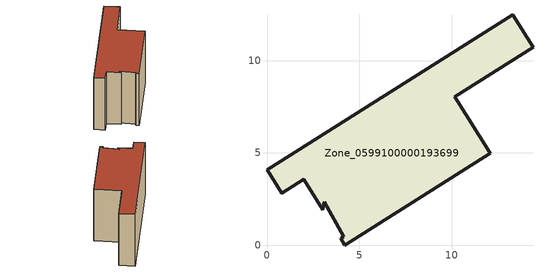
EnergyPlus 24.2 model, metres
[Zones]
Zone_0599100000193699
 floor ground (C_G): 3.01,1.93 1.98,3.56 0.79,2.81 0,4.07 13.3,12.47 14.41,10.71 10.17,8.03 12.09,4.98 4.22,0 3.98,0.37 4.15,0.45 3.11,2.36 z0
 wall outside (C_F): 13.3,12.47 0,4.07 0.79,2.81 1.98,3.56 3.01,1.93 3.11,2.36 4.15,0.45 3.98,0.37 4.22,0 12.09,4.98 10.17,8.03 14.41,10.71 13.3,12.47 z0:8.02
 roof outside (C_R): 1.98,3.56 3.01,1.93 3.11,2.36 4.15,0.45 3.98,0.37 4.22,0 12.09,4.98 10.17,8.03 14.41,10.71 13.3,12.47 0,4.07 0.79,2.81 z8.02
[BUILDING]
Pand.0599100000193699: North Axis=0; Terrain=City; Loads Convergence Tolerance Value=0.04; Temperature Convergence Tolerance Value=0.4; Solar Distribution=FullExterior; Maximum Number of Warmup Days=25; Minimum Number of Warmup Days=1
[Site:Location]
Rotterdam.The.Hague.AP_ZH_NLD Design_Conditions: Latitude=51.96; Longitude=4.45; Time Zone=1; Elevation=-4.5
[SITE:GROUNDTEMPERATURE:BUILDINGSURFACE]
18, 18, 18, 18, 18, 18, 18, 18, 18, 18, 18, 18
[MATERIAL] Thermal Absorptance=0.9; Solar Absorptance=0.7; Visible Absorptance=0.7
Name | Roughness | Thickness | Conductivity | Density | Specific Heat
G.TI.1975-1991 | MediumSmooth | 0.15 | 0.288461 | 540 | 1210
F.TI.1975-1991 | Rough | 0.3 | 0.230769 | 1920 | 840
R.TI.1975-1991 | MediumRough | 0.2 | 0.153846 | 1500 | 1000
[CONSTRUCTION]
C_G: G.TI.1975-1991
C_F: F.TI.1975-1991
C_R: R.TI.1975-1991
[ZONE]
Zone_0599100000193699: Type=1; Multiplier=1; Ceiling Height=Autocalculate; Volume=Autocalculate; Floor Area=autocalculate; Part of Total Floor Area=Yes
[ZONEINFILTRATION:DESIGNFLOWRATE]
Infil_Zone_0599100000193699: Zone or ZoneList or Space or SpaceList=Zone_0599100000193699; Schedule=AlwaysOn; Design Flow Rate Calculation Method=Flow/Area; Flow Rate per Floor Area=0.003; Constant Term Coefficient=1; Temperature Term Coefficient=0; Velocity Term Coefficient=0; Velocity Squared Term Coefficient=0
[HVACTEMPLATE:ZONE:IDEALLOADSAIRSYSTEM]
Zone_0599100000193699: Maximum Heating Supply Air Temperature=50; Minimum Cooling Supply Air Temperature=13; Maximum Heating Supply Air Humidity Ratio=0.0156; Minimum Cooling Supply Air Humidity Ratio=0.0077; Heating Limit=NoLimit; Cooling Limit=NoLimit; Dehumidification Control Type=ConstantSensibleHeatRatio; Cooling Sensible Heat Ratio=0.7; Dehumidification Setpoint=60; Humidification Control Type=None; Humidification Setpoint=30; Outdoor Air Method=None; Outdoor Air Flow Rate per Person=0.00944; Outdoor Air Flow Rate per Zone Floor Area=0; Outdoor Air Flow Rate per Zone=0; Demand Controlled Ventilation Type=None; Outdoor Air Economizer Type=NoEconomizer; Heat Recovery Type=None; Sensible Heat Recovery Effectiveness=0.7; Latent Heat Recovery Effectiveness=0.65
[ZONECONTROL:THERMOSTAT]
ThermostatControl_Zone_0599100000193699: Zone or ZoneList=Zone_0599100000193699; Control Type Schedule=DualSetpointControlType; Control 1=Thermostat_Zone_0599100000193699; Temperature Difference Between Cutout And Setpoint=0
[THERMOSTATSETPOINT:DUALSETPOINT]
Thermostat_Zone_0599100000193699: Heating Setpoint Temperature Schedule=HeatingSetpoint_Zone_0599100000193699; Cooling Setpoint Temperature Schedule=CoolingSetpoint_Zone_0599100000193699
[SCHEDULE:COMPACT]
HeatingSetpoint_Zone_0599100000193699: Through: 12/31, For: AllDays, Until: 24:00, 21
CoolingSetpoint_Zone_0599100000193699: Through: 12/31, For: AllDays, Until: 24:00, 24
DualSetpointControlType: Through: 12/31, For: AllDays, Until: 24:00, 4
AlwaysOn: Through: 12/31, For: AllDays, Until: 24:00, 1
